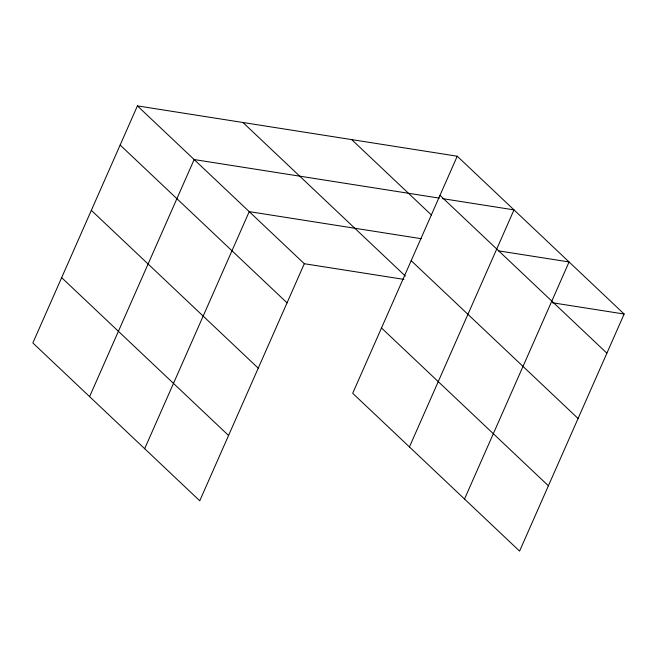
<?xml version="1.0" encoding="UTF-8"?>
<svg xmlns="http://www.w3.org/2000/svg" width="657" height="657" viewBox="0 0 657 657"><rect width="100%" height="100%" fill="white"/><g stroke="black" fill="none" stroke-linecap="round" stroke-linejoin="round"><path stroke-width="0.99" d="M137.412 105.892L32.85 342.962L199.753 500.79L304.306 263.72L137.412 105.892L457.247 156.21L624.15 314.038L519.588 551.108L352.694 393.28L457.247 156.21M89.598 396.623L194.152 159.552L439.319 198.127M144.671 448.706L249.233 211.636L421.236 238.696M409.434 446.941L513.996 209.879L442.301 198.595M464.515 499.024L569.077 261.954L498.376 250.834M304.306 263.72L403.883 279.381M552.455 302.762L624.15 314.038M439.985 195.351L606.887 353.179M351.7 139.604L431.518 215.085M411.183 260.673L578.078 418.493M242.959 122.498L405.394 276.104M381.495 327.966L548.398 485.794M120.149 145.033L287.052 302.852M91.339 210.347L258.242 368.175M61.659 277.64L228.554 435.468"/></g></svg>
